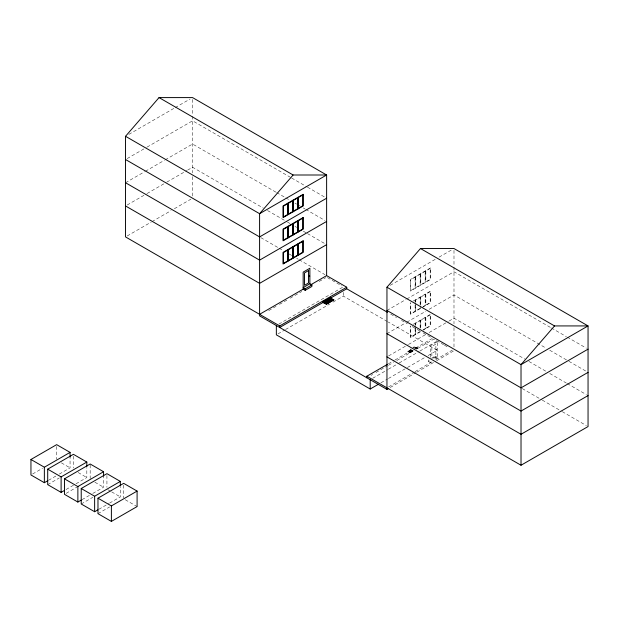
<?xml version="1.0" encoding="UTF-8"?>
<svg xmlns="http://www.w3.org/2000/svg" width="619" height="619" viewBox="0 0 619 619"><rect width="100%" height="100%" fill="white"/><g stroke="black" fill="none" stroke-linecap="round" stroke-linejoin="round"><path stroke-width="0.46" stroke-dasharray="3.1 2.32" d="M128.845 134.385L174.357 108.108M175.185 107.629L190.079 99.032M127.189 158.565L146.223 147.57M147.051 147.098L192.563 120.813L290.822 177.545M125.533 182.737L144.567 171.749M145.395 171.27L164.43 160.282M165.258 159.803L192.563 144.034L275.834 192.114M127.189 205.005L146.223 194.01M147.051 193.538L166.085 182.543M166.906 182.071L186.768 170.604M187.596 170.124L192.563 167.254L263.346 208.123M127.189 235.963L151.183 222.105M152.011 221.633L171.045 210.638M174.357 208.727L190.907 199.171M268.7 310.614L276.144 306.312M279.455 304.401L286.907 300.099M290.218 298.188L301.801 291.503M319.18 281.467L325.795 277.645M278.844 324.101L343.383 286.845M32.606 474.007L42.556 468.266M278.024 333.865L284.694 330.02M285.521 329.532L329.71 304.022M333.045 302.103L343.383 296.13L387.417 321.555M48.499 480.313L55.965 476.003M59.285 474.084L70.063 467.863L70.063 456.938M390.264 285.313L435.784 259.036M439.088 257.125L451.506 249.96M47.709 484.638L59.316 477.938M66.086 489.505L75.209 484.244M76.036 483.764L86.822 477.535L86.822 467.523M66.125 493.358L76.903 487.13M386.952 310.452L405.987 299.457M406.815 298.985L453.99 271.749L550.577 327.513M413.291 301.051L430.522 291.1L430.522 302.706L410.412 314.32L410.412 302.706M82.017 499.665L89.484 495.355M92.796 493.436L103.574 487.215L103.574 477.195M81.221 503.99L92.835 497.289M420.139 308.316L415.782 310.839L415.782 303.612M422.986 306.676L425.16 305.415L425.16 294.582L420.804 297.097L420.804 305.221M386.952 333.672L405.987 322.677M406.815 322.205L425.849 311.21M429.16 309.299L453.99 294.969L546.415 348.335M413.291 324.271L430.522 314.32L430.522 325.927L423.288 330.105M98.777 509.336L108.727 503.587M109.555 503.115L120.334 496.887L120.334 486.874M97.98 513.662L109.594 506.961M420.139 331.536L415.782 334.059L415.782 326.832M422.986 329.896L425.16 328.635L425.16 317.802L420.804 320.317L420.804 328.441M420.471 331.73L410.412 337.541L410.412 325.927M388.608 355.933L407.642 344.945M408.47 344.466L425.849 334.43M429.16 332.519L448.195 321.532M449.023 321.052L453.99 318.189L524.765 359.051M412.765 347.406L416.448 349.147L416.448 348.373L416.115 349.34M388.361 363.817L394.156 360.475M394.984 359.995L412.362 349.959M415.674 348.048L432.224 338.492M371.005 375.385L372.669 374.425M375.988 372.506L387.633 365.79M388.461 365.311L393.452 362.425M396.779 360.506L410.08 352.822L410.08 352.049L410.753 352.435L410.753 351.662L411.086 351.468L411.086 352.242L411.759 351.081L411.759 351.855L412.424 350.694L412.424 351.468L412.765 351.275L412.765 350.501L413.43 350.888L410.08 348.954M417.121 348.76L417.121 347.986L416.78 348.954L413.43 347.019L417.121 348.76L417.786 347.599L417.786 348.373L414.103 346.632L417.454 348.567M417.786 348.373L433.88 339.088L443.614 344.706M372.677 378.286L387.579 369.69M388.407 369.21L398.334 363.477M399.162 362.997L419.024 351.53M419.852 351.058L437.231 341.023L437.231 358.827L435.219 357.666L432.983 358.95M437.231 341.796L430.522 345.665L430.522 359.322M436.086 349.828L436.89 349.518L436.225 350.06M436.086 349.983L436.89 349.518M380.956 382.797L387.579 378.975M388.407 378.503L406.606 367.988M407.434 367.508L424.812 357.48M428.124 355.569L437.231 350.308L388.245 322.027M431.497 358.262L435.219 356.118L437.231 357.279L434.252 358.997M432.673 358.362L435.884 356.505L435.884 344.118L431.869 346.439L431.869 357.875M428.518 361.535L430.522 362.695L430.522 361.148L428.518 359.987L428.518 361.535L430.004 360.676M388.6 386.898L414.266 372.081M415.094 371.609L432.472 361.573M435.784 359.662L452.388 350.068M390.264 387.486L415.922 372.677M416.749 372.197L435.784 361.21M436.612 360.73L453.99 350.694M291.657 178.024L306.645 186.683M307.473 187.162L326.623 198.219M551.413 327.993L566.4 336.651M567.236 337.131L586.386 348.188M276.662 192.594L284.995 197.399M285.823 197.879L289.986 200.285M294.984 203.171L296.648 204.131M297.484 204.61L299.983 206.05M303.31 207.976L304.974 208.936M305.809 209.415L324.96 220.472M549.749 350.253L568.064 360.831M568.9 361.31L588.05 372.367M267.509 210.522L286.659 221.579M287.487 222.066L289.986 223.505M294.984 226.392L296.648 227.351M303.31 231.197L306.645 233.123M307.473 233.603L326.623 244.66M528.928 361.457L546.415 371.555M549.749 373.474L566.4 383.091M567.236 383.571L586.386 394.628M260.847 237.642L278.333 247.732M279.161 248.219L283.324 250.618M289.158 253.983L291.657 255.43M296.648 258.309L298.312 259.276M299.147 259.756L324.96 274.658M522.266 388.57L541.416 399.626M542.252 400.106L561.402 411.163M562.238 411.65L586.386 425.586M327.428 277.629L341.789 285.924M390.721 314.173L396.531 317.524M401.514 320.402L407.317 323.752M412.3 326.631L419.767 330.941M423.087 332.86L431.389 337.649M444.411 345.17L447.599 347.011M413.097 351.081L409.414 349.34L412.765 351.275M412.424 351.468L408.741 349.727L412.092 351.662M411.759 351.855L408.068 350.114L411.418 352.049M411.086 352.242L407.403 350.501L410.753 352.435M410.412 352.629L406.729 350.888L410.08 352.822M61.389 462.857L70.063 467.863M78.141 472.529L86.822 477.535M94.9 482.209L103.574 487.215M107.714 489.606L110.871 491.424M111.66 491.881L120.334 496.887M125.262 499.734L137.093 506.566M453.99 250.386L453.99 266.178M453.99 267.106L453.99 323.814M453.99 327.567L453.99 347.274M435.219 356.118L435.219 357.666M425.501 270.782L425.501 282.388M425.501 294.002L425.501 305.608M425.501 317.222L425.501 328.828M420.471 273.683L420.471 285.289M420.471 296.903L420.471 304.943M420.471 305.832L420.471 308.51M420.471 320.124L420.471 328.163M420.139 304.71L420.139 297.484L415.782 299.998L415.782 302.706M420.139 327.931L420.139 320.704L415.782 323.219L415.782 325.927M415.442 276.585L415.442 288.199M415.442 299.805L415.442 301.592M415.442 305.167L415.442 311.419M415.442 323.025L415.442 324.813M415.442 328.387L415.442 334.639M415.109 300.385L415.109 303.999M415.109 304.904L415.109 311.225L410.753 313.74L410.753 302.9M415.109 323.605L415.109 327.219M415.109 328.124L415.109 334.446L410.753 336.96L410.753 326.12M343.383 292.416L343.383 296.13M192.563 99.45L192.563 115.242M192.563 116.171L192.563 172.887M192.563 176.639L192.563 196.339M123.684 485.164L123.684 497.916M106.932 475.493L106.932 487.331M90.173 464.908L90.173 478.564M73.413 456.141L73.413 467.979M56.654 446.461L56.654 459.213M430.522 267.88L410.412 279.486L410.412 291.1L430.522 279.486L430.522 267.88M415.109 277.165L410.753 279.68L410.753 290.52L415.109 288.005L415.109 277.165M420.139 274.263L415.782 276.778L415.782 287.618L420.139 285.096L420.139 274.263M425.16 271.362L420.804 273.877L420.804 284.709L425.16 282.194L425.16 271.362M430.19 268.46L425.833 270.975L425.833 281.807L430.19 279.293L430.19 268.46M430.19 291.681L425.833 294.195L425.833 305.028L430.19 302.513L430.19 291.681M430.19 314.901L425.833 317.415L425.833 328.248L430.19 325.733L430.19 314.901"/><path stroke-width="0.93" d="M346.733 287.231L279.703 325.927L125.533 236.915L125.533 136.296L159.044 97.593L192.563 97.593L326.623 174.999L326.623 275.617L346.733 287.231L346.733 288.779L387.401 312.255M125.533 136.296L259.593 213.694L326.623 174.999L293.112 174.999L259.593 213.694L259.593 315.868L386.952 389.397L388.608 388.446M386.952 389.397L386.952 287.224L420.471 248.529L453.99 248.529L588.05 325.927L588.05 426.553L521.02 465.248L366.843 376.236L366.843 377.791M386.952 287.224L521.02 364.63L588.05 325.927L554.531 325.927L521.02 364.63L521.02 465.248M326.623 198.219L259.593 236.915L125.533 159.516M326.623 221.44L259.593 260.135L125.533 182.737M326.623 244.66L259.593 283.355L125.533 205.957M308.866 276.376L309.67 276.066L308.997 276.608M308.866 276.531L309.67 276.066M309.871 283.75L303.163 287.618L305.175 288.779L311.883 284.91L311.883 286.458L305.175 290.326L303.163 289.166L303.163 272.136L309.871 268.267L309.871 283.75L311.883 284.91M259.593 314.32L303.457 288.996M310.668 284.833L326.623 275.617M47.671 480.793L44.359 482.704L30.95 474.966L30.95 459.484L56.654 444.643L70.063 452.381L70.063 456.938M322.94 302.513L323.273 301.546L323.273 302.32L326.623 304.254L322.94 302.513L279.703 327.474L279.703 325.927M323.273 302.32L327.296 303.867L323.946 301.933L323.946 301.159L323.613 302.126M323.946 301.933L327.969 303.48L324.619 301.546L324.619 300.772L324.279 301.739M324.619 301.546L328.635 303.093L325.284 301.159L325.284 300.385L324.952 301.352M325.284 301.159L329.308 302.706L325.958 300.772L325.958 299.998L325.625 300.966M325.958 300.772L329.981 302.32L326.623 300.385L326.623 299.611L326.29 300.579M326.623 300.385L330.647 301.933L327.296 299.998L327.296 299.225L326.964 300.192M327.296 299.998L331.32 301.546L327.969 299.611L327.969 298.838L327.629 299.805M327.969 299.611L331.993 301.159L328.635 299.225L328.635 298.451L328.302 299.418M328.635 299.225L332.658 300.772L329.308 298.838L329.308 298.064L328.975 299.031M329.308 298.838L333.332 300.385L329.981 298.451L329.981 297.677L329.641 298.644M329.981 298.451L333.997 299.998L330.647 298.064L330.647 297.29L330.314 298.257M330.647 298.064L346.733 288.779M30.95 459.484L44.359 467.221L70.063 452.381M64.43 490.465L61.111 492.376L47.709 484.638L47.709 469.156L73.413 454.315L86.822 462.06L86.822 466.61M47.709 469.156L61.111 476.901L86.822 462.06M81.19 500.137L77.87 502.055L64.469 494.318L64.469 478.835L90.173 463.995L103.574 471.732L103.574 476.29M64.469 478.835L77.87 486.573L103.574 471.732M97.949 509.816L94.63 511.727L81.221 503.99L81.221 488.507L106.932 473.667L120.334 481.412L120.334 485.961M81.221 488.507L94.63 496.252L120.334 481.412M97.98 498.187L123.684 483.346L137.093 491.084L137.093 506.566L111.389 521.407L97.98 513.662L97.98 498.187L111.389 505.924L137.093 491.084M366.843 376.236L387.533 364.297M276.353 325.54L276.353 334.833L370.201 389.011L378.472 384.237M588.05 349.147L521.02 387.85L386.952 310.452M588.05 372.367L521.02 411.07L386.952 333.672M588.05 395.587L521.02 434.29L386.952 356.892M159.044 97.593L293.112 174.999M420.471 248.529L554.531 325.927M370.201 379.726L370.201 389.011M305.175 288.779L305.175 290.326M298.141 197.252L298.141 208.858M298.141 220.472L298.141 232.079M298.141 243.693L298.141 255.299M293.112 200.154L293.112 211.76M293.112 223.374L293.112 234.98M293.112 246.594L293.112 258.2M288.083 203.055L288.083 214.661M288.083 226.275L288.083 237.882M288.083 249.496L288.083 261.102M111.389 505.924L111.389 521.407M94.63 496.252L94.63 511.727M77.87 486.573L77.87 502.055M61.111 476.901L61.111 492.376M44.359 467.221L44.359 482.704M303.163 194.343L283.053 205.957L283.053 217.571L303.163 205.957L303.163 194.343M287.75 203.636L283.394 206.15L283.394 216.983L287.75 214.468L287.75 203.636M292.779 200.734L288.415 203.249L288.415 214.081L292.779 211.566L292.779 200.734M297.801 197.832L293.445 200.347L293.445 211.18L297.801 208.665L297.801 197.832M302.83 194.931L298.474 197.446L298.474 208.278L302.83 205.763L302.83 194.931M303.163 217.571L283.053 229.177L283.053 240.791L303.163 229.177L303.163 217.571M287.75 226.856L283.394 229.37L283.394 240.211L287.75 237.688L287.75 226.856M292.779 223.954L288.415 226.469L288.415 237.301L292.779 234.787L292.779 223.954M297.801 221.053L293.445 223.567L293.445 234.4L297.801 231.885L297.801 221.053M302.83 218.151L298.474 220.666L298.474 231.498L302.83 228.984L302.83 218.151M303.163 240.791L283.053 252.397L283.053 264.011L303.163 252.397L303.163 240.791M287.75 250.076L283.394 252.591L283.394 263.431L287.75 260.909L287.75 250.076M292.779 247.174L288.415 249.689L288.415 260.522L292.779 258.007L292.779 247.174M297.801 244.273L293.445 246.788L293.445 257.62L297.801 255.105L297.801 244.273M302.83 241.371L298.474 243.886L298.474 254.719L302.83 252.204L302.83 241.371M308.525 270.588L304.509 272.909L304.509 285.297L308.525 282.968L308.525 270.588"/></g></svg>
